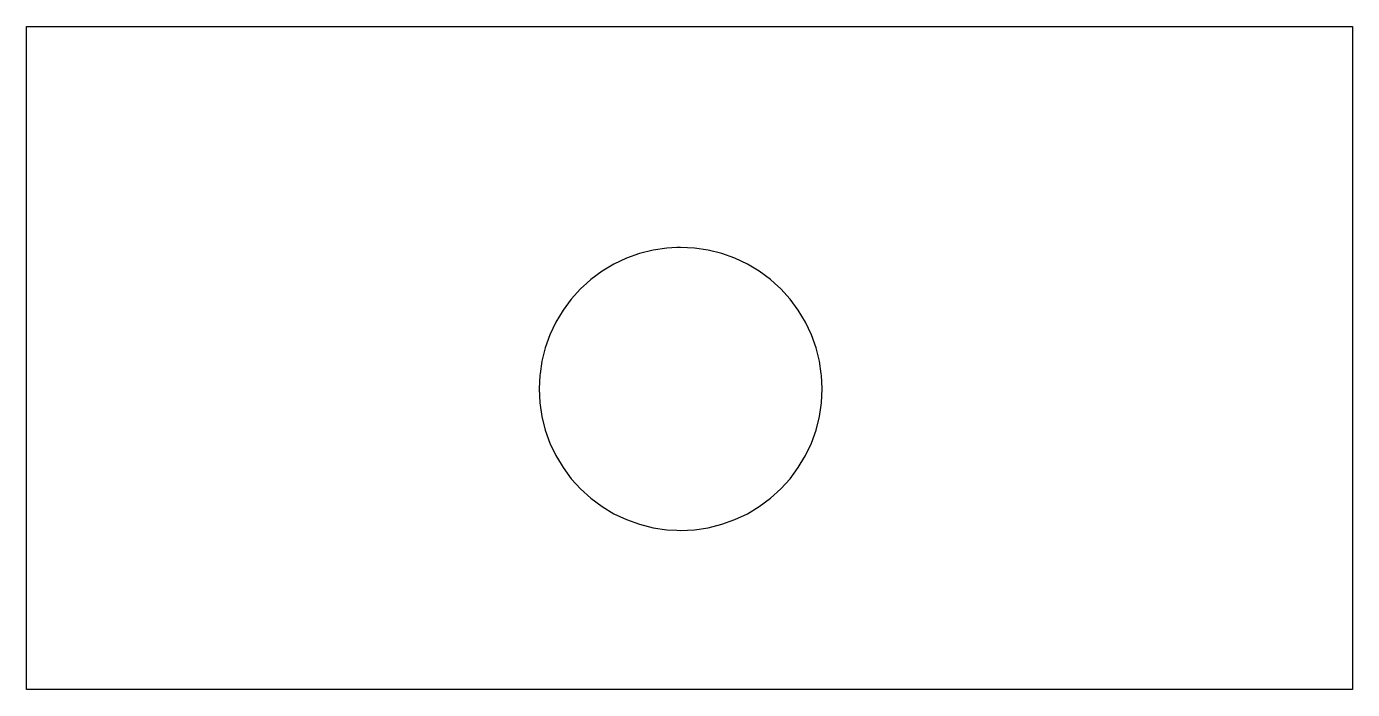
# Model space of a CAD drawing. Extents: x 63 to 123, y 180.8 to 210.8.
import ezdxf

# ---------------------------------------------------------------- set-up
doc = ezdxf.new("R2010")
doc.units = 0
doc.layers.add('Layer_1', color=7, linetype='CONTINUOUS')

msp = doc.modelspace()

# ---------------------------------------------------------------- linework, layer by layer
at = {"layer": 'Layer_1', "color": 1}
for points in [[(122.98214, 180.79167), (86.179144, 180.79167), (62.982143, 180.79167), (62.982143, 210.791667), (86.179144, 210.791667), (98.984144, 210.791667), (122.98214, 210.791667), (122.98214, 187.98967)], [(92.406143, 187.99807), (92.582144, 187.99007), (93.210144, 188.02007), (93.831144, 188.11307), (94.441143, 188.26507), (95.032142, 188.47707), (95.600143, 188.74507), (96.139143, 189.06907), (96.644144, 189.44307), (97.109144, 189.86507), (97.531143, 190.33007), (97.905144, 190.83507), (97.994434, 190.98407), (98.228145, 191.37407), (98.497144, 191.94207), (98.709144, 192.53307), (98.861144, 193.14307), (98.954144, 193.76407), (98.984144, 194.39207), (98.954144, 195.02007), (98.945144, 195.08007), (98.861124, 195.64106), (98.709124, 196.25106), (98.497124, 196.84207), (98.228125, 197.410065), (97.905125, 197.949064), (97.531124, 198.454065), (97.109125, 198.919066), (96.825937, 199.176066), (96.644125, 199.341065), (96.139124, 199.715065), (95.600124, 200.039065), (95.032124, 200.307064), (94.441124, 200.519065), (93.831125, 200.671065), (93.210125, 200.764065), (92.582125, 200.795065), (92.406124, 200.786365), (91.954124, 200.764055), (91.333124, 200.671055), (90.723124, 200.519055), (90.132124, 200.307054), (89.564125, 200.039055), (89.025124, 199.715055), (88.520124, 199.341055), (88.338312, 199.176056), (88.055124, 198.919056), (87.633123, 198.454055), (87.259125, 197.949054), (86.935123, 197.410055), (86.667124, 196.84206), (86.455124, 196.25105), (86.303123, 195.64105), (86.219113, 195.08006), (86.210113, 195.02006), (86.179113, 194.39206), (86.210113, 193.76406), (86.303113, 193.14306), (86.455114, 192.53306), (86.667114, 191.94206), (86.935113, 191.37406), (87.169548, 190.98406), (87.259118, 190.83506), (87.633116, 190.33006), (88.055117, 189.86506), (88.520117, 189.44306), (89.025117, 189.06906), (89.564118, 188.74506), (90.132117, 188.47706), (90.723117, 188.26506), (91.333117, 188.11306), (91.954117, 188.02006)]]:
    msp.add_lwpolyline(points, close=True, dxfattribs=at)

doc.saveas('drawing.dxf')
